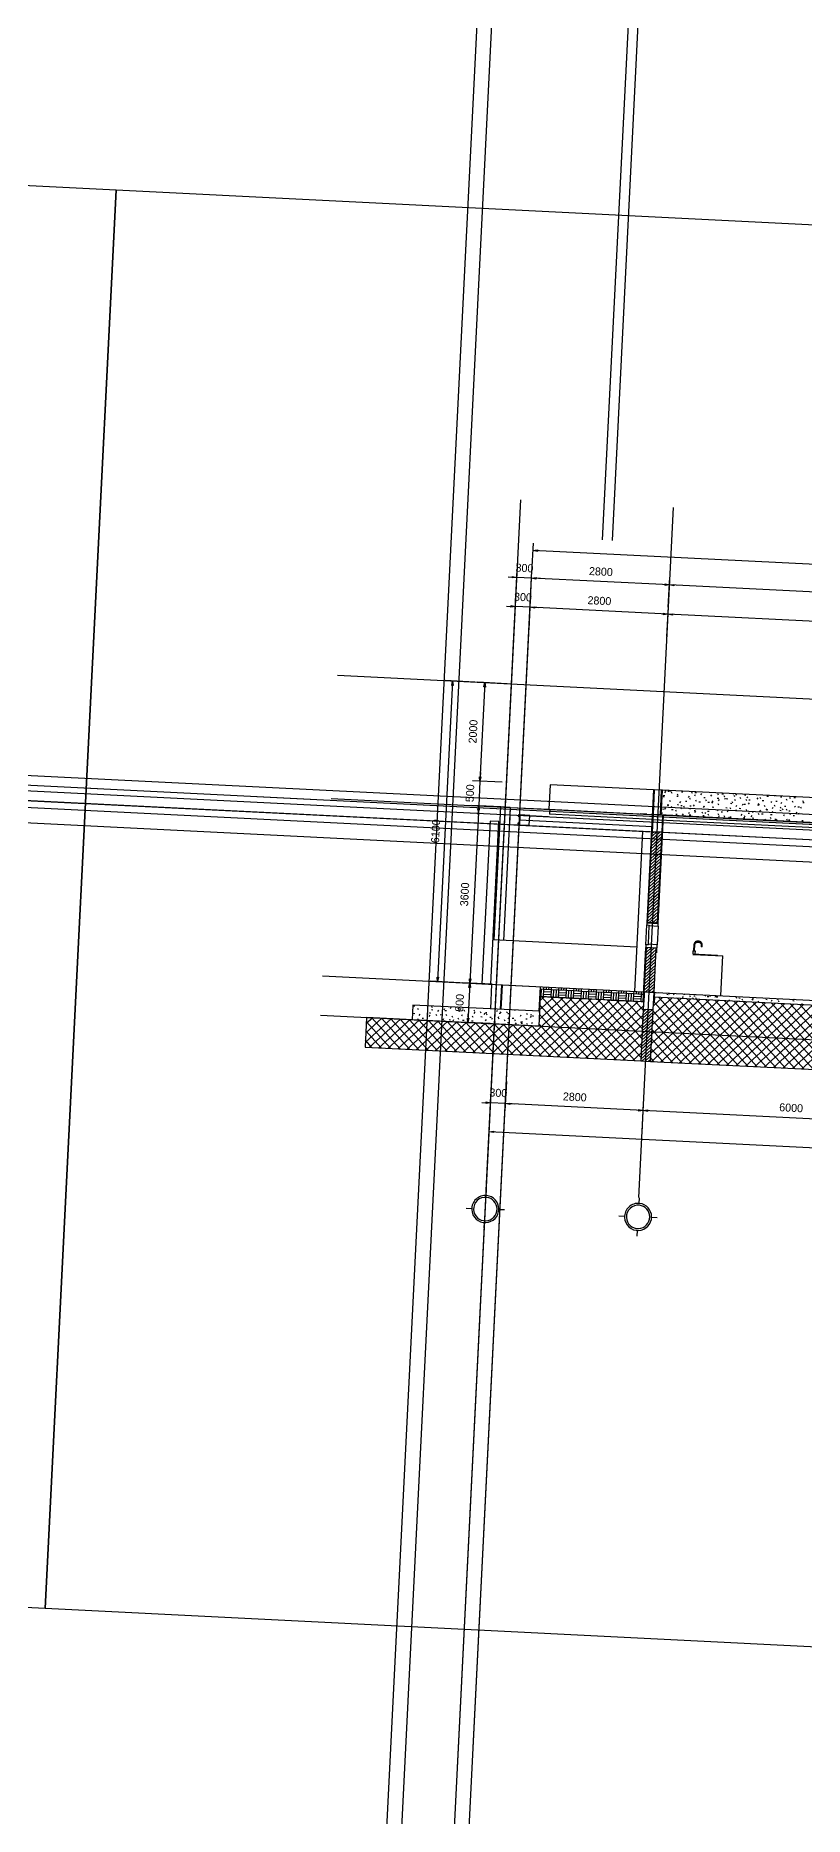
# Model space of a CAD drawing. Extents: x 549999 to 550212, y 1838161 to 1838467.
# Drawn here: x 550101.83 to 550117.42, y 1838259.14 to 1838295.24 of the extents above; entities that cross this region are included whole.
import ezdxf

# ---------------------------------------------------------------- set-up
doc = ezdxf.new("R2010")
doc.units = 0
for name, color, linetype in [('Level 1', 7, 'Continuous'), ('Level 11', 7, 'Continuous'), ('Level 13', 7, 'Continuous'), ('Level 14', 7, 'Continuous'), ('Level 15', 7, 'Continuous'), ('Level 18', 7, 'Continuous'), ('Level 19', 7, 'Continuous'), ('Level 20', 7, 'Continuous'), ('Level 27', 7, 'Continuous'), ('Level 28', 7, 'Continuous'), ('Level 3', 7, 'Continuous'), ('Level 35', 7, 'Continuous'), ('Level 4', 7, 'Continuous'), ('Level 6', 7, 'Continuous'), ('Level 7', 7, 'Continuous'), ('Level 8', 7, 'Continuous')]:
    doc.layers.add(name, color=color, linetype=linetype)

# ---------------------------------------------------------------- blocks, each defined once
blk = doc.blocks.new('M_SIN0')
at = {"layer": 'Level 3'}
for p, q in [((-737.2, 87.6), (-737.2, 81.3)), ((-737.2, 87.6), (-737.2, 81.3)), ((-737.2, 81.3), (-686.8, 81.3)), ((-737.1, 87.6), (-734.6, 87.6)), ((-737.1, 87.6), (-737.1, 87.6)), ((-735.6, 100), (-735.6, 87.6)), ((-734.6, 87.6), (-732.2, 87.6)), ((-733.7, 87.6), (-733.7, 100)), ((-732.2, 87.6), (-732.2, 87.6)), ((-732.1, 81.3), (-732.1, 87.6)), ((-732.1, 81.3), (-732.1, 87.6)), ((-726.1, 107.3), (-728.3, 107.3)), ((-728.3, 105.4), (-726.1, 105.4)), ((-720.7, 100), (-720.7, 96.5)), ((-718.8, 96.5), (-720.7, 96.5)), ((-718.8, 96.5), (-718.8, 100)), ((-686.8, 80), (-686.8, 81.3))]:
    blk.add_line(p, q, dxfattribs=at)
for points in [[(-728.3, 107.3), (-728.6, 107.3), (-728.9, 107.3), (-729.2, 107.3), (-729.4, 107.2), (-729.7, 107.2), (-730, 107.1), (-730.3, 107), (-730.6, 106.9), (-730.9, 106.8), (-731.1, 106.7), (-731.4, 106.6), (-731.7, 106.5), (-731.9, 106.3), (-732.2, 106.2), (-732.4, 106), (-732.6, 105.9), (-732.9, 105.7), (-733.1, 105.5), (-733.3, 105.3), (-733.5, 105.1), (-733.7, 104.9), (-733.9, 104.7), (-734.1, 104.4), (-734.3, 104.2), (-734.4, 103.9), (-734.6, 103.7), (-734.7, 103.4), (-734.9, 103.2), (-735, 102.9), (-735.1, 102.6), (-735.2, 102.4), (-735.3, 102.1), (-735.4, 101.8), (-735.4, 101.5), (-735.5, 101.2), (-735.5, 101), (-735.6, 100.7), (-735.6, 100.4), (-735.6, 100.1), (-735.6, 100)], [(-733.7, 100), (-733.7, 100.2), (-733.7, 100.4), (-733.6, 100.6), (-733.6, 100.9), (-733.6, 101.1), (-733.5, 101.3), (-733.5, 101.5), (-733.4, 101.7), (-733.3, 101.9), (-733.3, 102.1), (-733.2, 102.3), (-733.1, 102.5), (-733, 102.7), (-732.9, 102.9), (-732.7, 103.1), (-732.6, 103.2), (-732.5, 103.4), (-732.3, 103.6), (-732.2, 103.7), (-732, 103.9), (-731.9, 104), (-731.7, 104.2), (-731.6, 104.3), (-731.4, 104.4), (-731.2, 104.5), (-731, 104.7), (-730.8, 104.8), (-730.6, 104.9), (-730.4, 105), (-730.2, 105), (-730, 105.1), (-729.8, 105.2), (-729.6, 105.2), (-729.4, 105.3), (-729.2, 105.3), (-729, 105.4), (-728.8, 105.4), (-728.6, 105.4), (-728.3, 105.4), (-728.3, 105.4)], [(-718.8, 100), (-718.8, 100.3), (-718.8, 100.6), (-718.8, 100.9), (-718.9, 101.2), (-718.9, 101.5), (-719, 101.7), (-719, 102), (-719.1, 102.3), (-719.2, 102.6), (-719.3, 102.8), (-719.5, 103.1), (-719.6, 103.4), (-719.7, 103.6), (-719.9, 103.9), (-720, 104.1), (-720.2, 104.4), (-720.4, 104.6), (-720.6, 104.8), (-720.8, 105), (-721, 105.2), (-721.2, 105.4), (-721.4, 105.6), (-721.6, 105.8), (-721.9, 106), (-722.1, 106.1), (-722.4, 106.3), (-722.6, 106.4), (-722.9, 106.6), (-723.1, 106.7), (-723.4, 106.8), (-723.7, 106.9), (-724, 107), (-724.2, 107.1), (-724.5, 107.1), (-724.8, 107.2), (-725.1, 107.2), (-725.4, 107.3), (-725.7, 107.3), (-726, 107.3), (-726.1, 107.3)], [(-726.1, 105.4), (-725.8, 105.4), (-725.6, 105.4), (-725.4, 105.4), (-725.2, 105.3), (-725, 105.3), (-724.8, 105.2), (-724.6, 105.2), (-724.4, 105.1), (-724.2, 105.1), (-724, 105), (-723.8, 104.9), (-723.6, 104.8), (-723.4, 104.7), (-723.2, 104.6), (-723, 104.5), (-722.8, 104.3), (-722.7, 104.2), (-722.5, 104.1), (-722.3, 103.9), (-722.2, 103.8), (-722, 103.6), (-721.9, 103.4), (-721.8, 103.3), (-721.6, 103.1), (-721.5, 102.9), (-721.4, 102.7), (-721.3, 102.5), (-721.2, 102.4), (-721.1, 102.2), (-721, 102), (-721, 101.8), (-720.9, 101.6), (-720.8, 101.3), (-720.8, 101.1), (-720.7, 100.9), (-720.7, 100.7), (-720.7, 100.5), (-720.7, 100.3), (-720.7, 100.1), (-720.7, 100)]]:
    blk.add_lwpolyline(points, dxfattribs=at)
blk = doc.blocks.new('FURN34')
at = {"layer": 'Level 1'}
for p in [(-737.2, 80), (-675.9, 0)]:
    blk.add_line(p, (-675.9, 80), dxfattribs=at)
blk = doc.blocks.new('FLOO20')
at = {"layer": 'Level 15'}
for p, q in [((-1081.5, 345), (-1101.5, 345)), ((-1101.5, 345), (-1101.5, 325)), ((-1101.5, 325), (-1081.5, 325)), ((-1081.5, 325), (-1081.5, 345)), ((1048.5, 345), (1028.5, 345)), ((1028.5, 345), (1028.5, 325)), ((1028.5, 325), (1048.5, 325)), ((1048.5, 325), (1048.5, 345))]:
    blk.add_line(p, q, dxfattribs=at)
at = {"layer": 'Level 8'}
for p, q in [((-1081.5, 345), (-1101.5, 345)), ((-1101.5, 345), (-1101.5, 325)), ((-1101.5, 325), (-1081.5, 325)), ((-1081.5, 325), (-1081.5, 345)), ((-1081.5, 345), (-1043, 345)), ((1048.5, 345), (1028.5, 345)), ((1028.5, 345), (1028.5, 325)), ((1028.5, 325), (1048.5, 325)), ((1048.5, 325), (1048.5, 345))]:
    blk.add_line(p, q, dxfattribs=at)
blk = doc.blocks.new('FLOO22')
at = {"layer": 'Level 15'}
for p, q in [((-1101.5, 345), (-1104.5, 345)), ((-1104.5, 345), (-1104.5, 342)), ((-1104.5, 342), (-1101.5, 342)), ((-1101.5, 328), (-1104.5, 328)), ((-1104.5, 328), (-1104.5, 325)), ((-1104.5, 325), (-1101.5, 325)), ((-1101.5, 342), (-1101.5, 345)), ((-1101.5, 325), (-1101.5, 328)), ((1051.5, 345), (1048.5, 345)), ((1048.5, 345), (1048.5, 342)), ((1048.5, 342), (1051.5, 342)), ((1051.5, 328), (1048.5, 328)), ((1048.5, 328), (1048.5, 325)), ((1048.5, 325), (1051.5, 325)), ((1051.5, 342), (1051.5, 345)), ((1051.5, 325), (1051.5, 328))]:
    blk.add_line(p, q, dxfattribs=at)
at = {"layer": 'Level 8'}
for p, q in [((-1101.5, 345), (-1104.5, 345)), ((-1104.5, 345), (-1104.5, 342)), ((-1104.5, 342), (-1101.5, 342)), ((-1101.5, 328), (-1104.5, 328)), ((-1104.5, 328), (-1104.5, 325)), ((-1104.5, 325), (-1101.5, 325)), ((-1101.5, 342), (-1101.5, 345)), ((-1101.5, 325), (-1101.5, 328)), ((1051.5, 345), (1048.5, 345)), ((1048.5, 345), (1048.5, 342)), ((1048.5, 342), (1051.5, 342)), ((1051.5, 328), (1048.5, 328)), ((1048.5, 328), (1048.5, 325)), ((1048.5, 325), (1051.5, 325)), ((1051.5, 342), (1051.5, 345)), ((1051.5, 325), (1051.5, 328))]:
    blk.add_line(p, q, dxfattribs=at)
blk = doc.blocks.new('CUA_L0')
at = {"layer": 'Level 7'}
for p, q in [((-833, 140), (-833, 135)), ((-810, 140), (-833, 140)), ((-833, 135), (-828, 135)), ((-833, 95), (-833, 135)), ((-828, 135), (-828, 134)), ((-828, 134), (-810, 134)), ((-828, 96), (-828, 134)), ((-810, 134), (-810, 140)), ((-810, 134), (-810, 96)), ((-833, 95), (-833, 97.3)), ((-828, 95), (-833, 95)), ((-833, 95), (-833, 90)), ((-833, 90), (-810, 90)), ((-810, 96), (-828, 96)), ((-828, 96), (-828, 95)), ((-810, 90), (-810, 96))]:
    blk.add_line(p, q, dxfattribs=at)
blk = doc.blocks.new('GRID_5')
at = {"layer": 'Level 19'}
for p, q in [((-969.7, -293.5), (-969.7, -304.7)), ((-1008.5, -332.2), (-997.2, -332.2)), ((-969.7, -371), (-969.7, -359.8)), ((-930.9, -332.2), (-942.2, -332.2))]:
    blk.add_line(p, q, dxfattribs=at)
for radius, start, end in [(27.5, 86.5906, 185.4173), (23.8, 86.5906, 185.4173), (23.8, 3.4094, 86.5906), (27.5, 3.4094, 86.5906), (27.5, 185.4173, 275.4173), (23.8, 185.4173, 275.4173), (23.8, 275.4173, 3.4094), (27.5, 275.4173, 3.4094)]:
    blk.add_arc((-969.7, -332.2), radius, start, end, dxfattribs=at)

msp = doc.modelspace()

# ---------------------------------------------------------------- linework, layer by layer
at = {"layer": 'Level 11'}
for p, q in [((550111.461, 1838274.592), (550112.719, 1838275.731)), ((550111.652, 1838274.583), (550112.91, 1838275.721)), ((550111.842, 1838274.573), (550113.101, 1838275.712)), ((550112.033, 1838274.564), (550113.291, 1838275.702)), ((550112.043, 1838275.301), (550112.529, 1838275.74)), ((550112.052, 1838275.491), (550112.338, 1838275.75)), ((550112.062, 1838275.682), (550112.147, 1838275.759)), ((550113.224, 1838274.504), (550112.086, 1838275.763)), ((550112.224, 1838274.554), (550113.482, 1838275.693)), ((550113.415, 1838274.495), (550112.276, 1838275.753)), ((550112.414, 1838274.545), (550113.673, 1838275.683)), ((550113.606, 1838274.485), (550112.467, 1838275.743)), ((550112.605, 1838274.535), (550113.864, 1838275.674)), ((550113.796, 1838274.475), (550112.658, 1838275.734)), ((550112.796, 1838274.526), (550114.054, 1838275.664)), ((550113.987, 1838274.466), (550112.848, 1838275.724)), ((550114.107, 1838274.534), (550113.039, 1838275.715)), ((550114.117, 1838274.725), (550113.23, 1838275.705)), ((550114.126, 1838274.916), (550113.42, 1838275.696)), ((550114.136, 1838275.106), (550113.611, 1838275.686)), ((550114.145, 1838275.297), (550113.802, 1838275.677)), ((550114.155, 1838275.488), (550113.993, 1838275.667)), ((550114.17, 1838275.78), (550114.156, 1838275.509)), ((550114.173, 1838275.858), (550114.17, 1838275.78)), ((550114.373, 1838275.848), (550114.173, 1838275.858)), ((550114.312, 1838274.623), (550115.494, 1838275.692)), ((550114.321, 1838274.814), (550115.303, 1838275.702)), ((550114.321, 1838274.449), (550115.684, 1838275.683)), ((550114.331, 1838275.004), (550115.112, 1838275.711)), ((550114.341, 1838275.195), (550114.922, 1838275.721)), ((550114.35, 1838275.386), (550114.731, 1838275.73)), ((550114.356, 1838275.499), (550114.373, 1838275.848)), ((550114.36, 1838275.576), (550114.54, 1838275.74)), ((550115.703, 1838274.38), (550114.47, 1838275.743)), ((550114.512, 1838274.44), (550115.875, 1838275.673)), ((550115.894, 1838274.371), (550114.66, 1838275.734)), ((550114.703, 1838274.43), (550116.066, 1838275.664)), ((550116.085, 1838274.361), (550114.851, 1838275.724)), ((550114.893, 1838274.421), (550116.257, 1838275.654)), ((550116.275, 1838274.352), (550115.042, 1838275.715)), ((550116.466, 1838274.342), (550115.232, 1838275.705)), ((550116.657, 1838274.332), (550115.423, 1838275.696)), ((550116.847, 1838274.323), (550115.614, 1838275.686)), ((550117.038, 1838274.313), (550115.804, 1838275.677)), ((550117.229, 1838274.304), (550115.995, 1838275.667)), ((550117.419, 1838274.294), (550116.186, 1838275.658)), ((550108.516, 1838274.84), (550109.039, 1838275.314)), ((550108.525, 1838275.031), (550108.849, 1838275.324)), ((550108.535, 1838275.222), (550108.658, 1838275.333)), ((550108.601, 1838274.735), (550109.23, 1838275.305)), ((550109.22, 1838274.704), (550108.651, 1838275.333)), ((550108.791, 1838274.726), (550109.421, 1838275.295)), ((550109.411, 1838274.695), (550108.841, 1838275.324)), ((550109.601, 1838274.685), (550109.032, 1838275.314)), ((550109.792, 1838274.676), (550109.223, 1838275.305)), ((550109.983, 1838274.666), (550109.413, 1838275.295)), ((550112.843, 1838274.523), (550112.048, 1838275.402)), ((550113.034, 1838274.514), (550112.058, 1838275.592)), ((550112.986, 1838274.516), (550114.159, 1838275.577)), ((550113.177, 1838274.506), (550114.15, 1838275.387)), ((550114.137, 1838275.132), (550114.347, 1838275.322)), ((550114.14, 1838275.196), (550114.35, 1838275.386)), ((550114.143, 1838275.259), (550114.353, 1838275.449)), ((550114.147, 1838275.323), (550114.342, 1838275.5)), ((550114.15, 1838275.387), (550114.278, 1838275.503)), ((550114.153, 1838275.45), (550114.215, 1838275.506)), ((550114.156, 1838275.509), (550114.356, 1838275.499)), ((550115.322, 1838274.399), (550114.354, 1838275.469)), ((550115.512, 1838274.39), (550114.374, 1838275.648)), ((550115.084, 1838274.411), (550116.447, 1838275.645)), ((550115.275, 1838274.402), (550116.638, 1838275.635)), ((550115.465, 1838274.392), (550116.829, 1838275.626)), ((550115.656, 1838274.383), (550117.019, 1838275.616)), ((550115.847, 1838274.373), (550117.21, 1838275.606)), ((550116.037, 1838274.363), (550117.401, 1838275.597)), ((550116.228, 1838274.354), (550117.591, 1838275.587)), ((550117.61, 1838274.285), (550116.376, 1838275.648)), ((550116.419, 1838274.344), (550117.782, 1838275.578)), ((550117.801, 1838274.275), (550116.567, 1838275.639)), ((550116.609, 1838274.335), (550117.973, 1838275.568)), ((550117.991, 1838274.266), (550116.758, 1838275.629)), ((550116.8, 1838274.325), (550118.163, 1838275.559)), ((550118.182, 1838274.256), (550116.949, 1838275.62)), ((550116.991, 1838274.316), (550118.354, 1838275.549)), ((550118.373, 1838274.247), (550117.139, 1838275.61)), ((550117.181, 1838274.306), (550118.545, 1838275.54)), ((550118.563, 1838274.237), (550117.33, 1838275.6)), ((550117.372, 1838274.297), (550118.735, 1838275.53)), ((550108.839, 1838274.723), (550108.527, 1838275.068)), ((550109.029, 1838274.714), (550108.536, 1838275.259)), ((550108.982, 1838274.716), (550109.611, 1838275.285)), ((550109.173, 1838274.707), (550109.802, 1838275.276)), ((550109.364, 1838274.697), (550109.993, 1838275.266)), ((550109.554, 1838274.688), (550110.183, 1838275.257)), ((550110.173, 1838274.657), (550109.604, 1838275.286)), ((550109.745, 1838274.678), (550110.374, 1838275.247)), ((550110.364, 1838274.647), (550109.795, 1838275.276)), ((550109.936, 1838274.668), (550110.565, 1838275.238)), ((550110.555, 1838274.638), (550109.985, 1838275.267)), ((550110.126, 1838274.659), (550110.755, 1838275.228)), ((550110.745, 1838274.628), (550110.176, 1838275.257)), ((550110.317, 1838274.649), (550110.946, 1838275.219)), ((550110.936, 1838274.618), (550110.367, 1838275.248)), ((550110.508, 1838274.64), (550111.137, 1838275.209)), ((550111.127, 1838274.609), (550110.558, 1838275.238)), ((550110.698, 1838274.63), (550111.327, 1838275.2)), ((550111.318, 1838274.599), (550110.748, 1838275.229)), ((550110.889, 1838274.621), (550111.518, 1838275.19)), ((550111.508, 1838274.59), (550110.939, 1838275.219)), ((550111.08, 1838274.611), (550111.709, 1838275.181)), ((550111.699, 1838274.58), (550111.13, 1838275.21)), ((550111.27, 1838274.602), (550111.9, 1838275.171)), ((550111.89, 1838274.571), (550111.32, 1838275.2)), ((550112.08, 1838274.561), (550111.511, 1838275.19)), ((550112.271, 1838274.552), (550111.702, 1838275.181)), ((550112.462, 1838274.542), (550111.892, 1838275.171)), ((550112.652, 1838274.533), (550112.038, 1838275.211)), ((550113.368, 1838274.497), (550114.14, 1838275.196)), ((550113.558, 1838274.487), (550114.131, 1838275.005)), ((550114.118, 1838274.751), (550114.328, 1838274.941)), ((550114.121, 1838274.814), (550114.331, 1838275.004)), ((550114.124, 1838274.878), (550114.334, 1838275.068)), ((550114.128, 1838274.942), (550114.337, 1838275.131)), ((550114.131, 1838275.005), (550114.341, 1838275.195)), ((550114.134, 1838275.069), (550114.344, 1838275.258)), ((550114.94, 1838274.418), (550114.335, 1838275.087)), ((550115.131, 1838274.409), (550114.345, 1838275.278)), ((550108.648, 1838274.733), (550108.517, 1838274.877)), ((550113.749, 1838274.478), (550114.121, 1838274.814)), ((550113.94, 1838274.468), (550114.112, 1838274.624)), ((550114.105, 1838274.497), (550114.315, 1838274.686)), ((550114.109, 1838274.56), (550114.318, 1838274.75)), ((550114.112, 1838274.624), (550114.321, 1838274.814)), ((550114.115, 1838274.687), (550114.325, 1838274.877)), ((550114.131, 1838274.459), (550114.312, 1838274.623)), ((550114.559, 1838274.437), (550114.316, 1838274.706)), ((550114.75, 1838274.428), (550114.326, 1838274.897)), ((550114.194, 1838274.456), (550114.309, 1838274.559)), ((550114.258, 1838274.452), (550114.306, 1838274.496)), ((550114.368, 1838274.447), (550114.307, 1838274.515))]:
    msp.add_line(p, q, dxfattribs=at)
at = {"layer": 'Level 13'}
for p, q in [((550114.23, 1838279.46), (550114.095, 1838279.467)), ((550114.095, 1838279.467), (550114.131, 1838279.465))]:
    msp.add_line(p, q, dxfattribs=at)
at = {"layer": 'Level 14'}
for p, q in [((550114.378, 1838279.953), (550114.353, 1838279.454)), ((550114.528, 1838279.946), (550114.378, 1838279.953)), ((550114.503, 1838279.446), (550114.528, 1838279.946)), ((550114.353, 1838279.454), (550114.503, 1838279.446)), ((550114.318, 1838278.755), (550114.528, 1838278.945)), ((550114.321, 1838278.819), (550114.531, 1838279.009)), ((550114.325, 1838278.882), (550114.534, 1838279.072)), ((550114.328, 1838278.946), (550114.494, 1838279.096)), ((550114.331, 1838279.009), (550114.431, 1838279.1)), ((550114.334, 1838279.073), (550114.367, 1838279.103)), ((550114.299, 1838278.374), (550114.509, 1838278.564)), ((550114.302, 1838278.437), (550114.512, 1838278.627)), ((550114.306, 1838278.501), (550114.515, 1838278.691)), ((550114.309, 1838278.565), (550114.518, 1838278.754)), ((550114.312, 1838278.628), (550114.522, 1838278.818)), ((550114.315, 1838278.692), (550114.525, 1838278.881)), ((550114.28, 1838277.993), (550114.49, 1838278.182)), ((550114.283, 1838278.056), (550114.493, 1838278.246)), ((550114.286, 1838278.12), (550114.496, 1838278.309)), ((550114.29, 1838278.183), (550114.499, 1838278.373)), ((550114.293, 1838278.247), (550114.503, 1838278.437)), ((550114.296, 1838278.31), (550114.506, 1838278.5)), ((550114.264, 1838277.675), (550114.474, 1838277.864)), ((550114.267, 1838277.738), (550114.477, 1838277.928)), ((550114.271, 1838277.802), (550114.48, 1838277.992)), ((550114.274, 1838277.865), (550114.484, 1838278.055)), ((550114.277, 1838277.929), (550114.487, 1838278.119)), ((550114.245, 1838277.293), (550114.455, 1838277.483)), ((550114.248, 1838277.357), (550114.458, 1838277.547)), ((550114.252, 1838277.42), (550114.461, 1838277.61)), ((550114.255, 1838277.484), (550114.464, 1838277.674)), ((550114.258, 1838277.548), (550114.468, 1838277.737)), ((550114.261, 1838277.611), (550114.471, 1838277.801)), ((550114.27, 1838277.255), (550114.452, 1838277.42)), ((550114.334, 1838277.252), (550114.449, 1838277.356)), ((550114.397, 1838277.249), (550114.445, 1838277.292)), ((550114.21, 1838276.594), (550114.381, 1838276.749)), ((550114.213, 1838276.658), (550114.318, 1838276.752)), ((550114.217, 1838276.721), (550114.254, 1838276.755)), ((550114.191, 1838276.213), (550114.401, 1838276.403)), ((550114.194, 1838276.276), (550114.404, 1838276.466)), ((550114.198, 1838276.34), (550114.407, 1838276.53)), ((550114.201, 1838276.403), (550114.41, 1838276.593)), ((550114.204, 1838276.467), (550114.414, 1838276.657)), ((550114.207, 1838276.531), (550114.417, 1838276.72)), ((550114.175, 1838275.895), (550114.385, 1838276.085)), ((550114.178, 1838275.959), (550114.388, 1838276.148)), ((550114.182, 1838276.022), (550114.391, 1838276.212)), ((550114.185, 1838276.086), (550114.395, 1838276.275)), ((550114.188, 1838276.149), (550114.398, 1838276.339)), ((550114.2, 1838275.857), (550114.382, 1838276.021)), ((550112.046, 1838275.664), (550112.061, 1838275.664)), ((550112.049, 1838275.715), (550112.064, 1838275.714)), ((550112.051, 1838275.766), (550112.131, 1838275.762)), ((550112.059, 1838275.918), (550112.139, 1838275.914)), ((550112.081, 1838275.764), (550112.088, 1838275.917)), ((550112.131, 1838275.762), (550112.139, 1838275.914)), ((550112.131, 1838275.762), (550112.284, 1838275.754)), ((550112.131, 1838275.76), (550112.131, 1838275.762)), ((550112.134, 1838275.813), (550112.286, 1838275.805)), ((550112.137, 1838275.863), (550112.289, 1838275.856)), ((550112.139, 1838275.914), (550112.141, 1838275.96)), ((550112.139, 1838275.914), (550112.291, 1838275.906)), ((550112.182, 1838275.758), (550112.182, 1838275.759)), ((550112.19, 1838275.911), (550112.192, 1838275.957)), ((550112.233, 1838275.755), (550112.233, 1838275.757)), ((550112.241, 1838275.909), (550112.243, 1838275.955)), ((550112.284, 1838275.754), (550112.291, 1838275.906)), ((550112.284, 1838275.754), (550112.436, 1838275.747)), ((550112.284, 1838275.753), (550112.284, 1838275.754)), ((550112.291, 1838275.906), (550112.294, 1838275.952)), ((550112.291, 1838275.906), (550112.443, 1838275.899)), ((550112.334, 1838275.752), (550112.342, 1838275.904)), ((550112.385, 1838275.749), (550112.393, 1838275.901)), ((550112.436, 1838275.747), (550112.443, 1838275.899)), ((550112.436, 1838275.747), (550112.588, 1838275.739)), ((550112.436, 1838275.745), (550112.436, 1838275.747)), ((550112.438, 1838275.797), (550112.591, 1838275.79)), ((550112.441, 1838275.848), (550112.593, 1838275.84)), ((550112.443, 1838275.899), (550112.446, 1838275.945)), ((550112.443, 1838275.899), (550112.596, 1838275.891)), ((550112.487, 1838275.742), (550112.487, 1838275.744)), ((550112.494, 1838275.896), (550112.497, 1838275.942)), ((550112.537, 1838275.74), (550112.537, 1838275.742)), ((550112.545, 1838275.894), (550112.547, 1838275.94)), ((550112.588, 1838275.739), (550112.596, 1838275.891)), ((550112.588, 1838275.739), (550112.74, 1838275.731)), ((550112.588, 1838275.737), (550112.588, 1838275.739)), ((550112.596, 1838275.891), (550112.598, 1838275.937)), ((550112.596, 1838275.891), (550112.748, 1838275.884)), ((550112.639, 1838275.736), (550112.646, 1838275.889)), ((550112.69, 1838275.734), (550112.697, 1838275.886)), ((550112.74, 1838275.731), (550112.748, 1838275.884)), ((550112.74, 1838275.731), (550112.893, 1838275.724)), ((550112.74, 1838275.73), (550112.74, 1838275.731)), ((550112.743, 1838275.782), (550112.895, 1838275.775)), ((550112.745, 1838275.833), (550112.898, 1838275.825)), ((550112.748, 1838275.884), (550112.75, 1838275.93)), ((550112.748, 1838275.884), (550112.9, 1838275.876)), ((550112.791, 1838275.727), (550112.791, 1838275.729)), ((550112.799, 1838275.881), (550112.801, 1838275.927)), ((550112.842, 1838275.725), (550112.842, 1838275.726)), ((550112.849, 1838275.879), (550112.852, 1838275.924)), ((550112.892, 1838275.722), (550112.893, 1838275.724)), ((550112.893, 1838275.724), (550112.9, 1838275.876)), ((550112.893, 1838275.724), (550113.045, 1838275.716)), ((550112.9, 1838275.876), (550112.902, 1838275.922)), ((550112.9, 1838275.876), (550113.052, 1838275.868)), ((550112.943, 1838275.721), (550112.951, 1838275.873)), ((550112.994, 1838275.719), (550113.002, 1838275.871)), ((550113.045, 1838275.716), (550113.052, 1838275.868)), ((550113.045, 1838275.716), (550113.197, 1838275.709)), ((550113.045, 1838275.715), (550113.045, 1838275.716)), ((550113.047, 1838275.767), (550113.199, 1838275.759)), ((550113.05, 1838275.818), (550113.202, 1838275.81)), ((550113.052, 1838275.868), (550113.055, 1838275.914)), ((550113.052, 1838275.868), (550113.205, 1838275.861)), ((550113.095, 1838275.712), (550113.095, 1838275.714)), ((550113.103, 1838275.866), (550113.105, 1838275.912)), ((550113.146, 1838275.709), (550113.146, 1838275.711)), ((550113.154, 1838275.863), (550113.156, 1838275.909)), ((550113.197, 1838275.709), (550113.205, 1838275.861)), ((550113.197, 1838275.709), (550113.349, 1838275.701)), ((550113.197, 1838275.707), (550113.197, 1838275.709)), ((550113.205, 1838275.861), (550113.207, 1838275.907)), ((550113.205, 1838275.861), (550113.357, 1838275.853)), ((550113.248, 1838275.706), (550113.255, 1838275.858)), ((550113.298, 1838275.703), (550113.306, 1838275.856)), ((550113.349, 1838275.701), (550113.357, 1838275.853)), ((550113.349, 1838275.701), (550113.501, 1838275.693)), ((550113.349, 1838275.699), (550113.349, 1838275.701)), ((550113.352, 1838275.752), (550113.504, 1838275.744)), ((550113.354, 1838275.802), (550113.506, 1838275.795)), ((550113.357, 1838275.853), (550113.359, 1838275.899)), ((550113.357, 1838275.853), (550113.509, 1838275.846)), ((550113.4, 1838275.697), (550113.4, 1838275.698)), ((550113.407, 1838275.851), (550113.41, 1838275.897)), ((550113.451, 1838275.694), (550113.451, 1838275.696)), ((550113.458, 1838275.848), (550113.461, 1838275.894)), ((550113.501, 1838275.693), (550113.509, 1838275.846)), ((550113.501, 1838275.693), (550113.654, 1838275.686)), ((550113.501, 1838275.692), (550113.501, 1838275.693)), ((550113.509, 1838275.846), (550113.511, 1838275.891)), ((550113.509, 1838275.846), (550113.661, 1838275.838)), ((550113.552, 1838275.691), (550113.56, 1838275.843)), ((550113.603, 1838275.688), (550113.61, 1838275.84)), ((550113.653, 1838275.684), (550113.654, 1838275.686)), ((550113.654, 1838275.686), (550113.661, 1838275.838)), ((550113.654, 1838275.686), (550113.806, 1838275.678)), ((550113.656, 1838275.736), (550113.808, 1838275.729)), ((550113.659, 1838275.787), (550113.811, 1838275.78)), ((550113.661, 1838275.838), (550113.663, 1838275.884)), ((550113.661, 1838275.838), (550113.813, 1838275.83)), ((550113.704, 1838275.682), (550113.704, 1838275.683)), ((550113.712, 1838275.835), (550113.714, 1838275.881)), ((550113.755, 1838275.679), (550113.755, 1838275.681)), ((550113.763, 1838275.833), (550113.765, 1838275.879)), ((550113.806, 1838275.678), (550113.813, 1838275.83)), ((550113.806, 1838275.678), (550113.958, 1838275.671)), ((550113.806, 1838275.677), (550113.806, 1838275.678)), ((550113.813, 1838275.83), (550113.816, 1838275.876)), ((550113.813, 1838275.83), (550113.966, 1838275.823)), ((550113.857, 1838275.676), (550113.864, 1838275.828)), ((550113.907, 1838275.673), (550113.915, 1838275.825)), ((550113.958, 1838275.671), (550113.966, 1838275.823)), ((550113.958, 1838275.671), (550114.11, 1838275.663)), ((550113.958, 1838275.669), (550113.958, 1838275.671)), ((550113.961, 1838275.721), (550114.113, 1838275.714)), ((550113.963, 1838275.772), (550114.115, 1838275.764)), ((550113.966, 1838275.823), (550113.968, 1838275.869)), ((550113.966, 1838275.823), (550114.118, 1838275.815)), ((550114.009, 1838275.666), (550114.009, 1838275.668)), ((550114.016, 1838275.82), (550114.019, 1838275.866)), ((550114.059, 1838275.664), (550114.059, 1838275.665)), ((550114.067, 1838275.818), (550114.069, 1838275.864)), ((550114.11, 1838275.663), (550114.118, 1838275.815)), ((550114.11, 1838275.663), (550114.149, 1838275.661)), ((550114.11, 1838275.661), (550114.11, 1838275.663)), ((550114.118, 1838275.815), (550114.12, 1838275.861)), ((550114.118, 1838275.815), (550114.156, 1838275.813)), ((550114.153, 1838275.744), (550114.168, 1838275.758)), ((550114.264, 1838275.854), (550114.379, 1838275.958)), ((550114.327, 1838275.851), (550114.375, 1838275.894)), ((550112.044, 1838275.614), (550112.059, 1838275.613))]:
    msp.add_line(p, q, dxfattribs=at)
at = {"layer": 'Level 15'}
for p, q in [((550114.54, 1838279.673), (550114.527, 1838279.7)), ((550114.559, 1838279.841), (550114.589, 1838279.839)), ((550114.58, 1838279.796), (550114.566, 1838279.823)), ((550114.599, 1838279.917), (550114.583, 1838279.892)), ((550114.62, 1838279.919), (550114.608, 1838279.942)), ((550114.641, 1838279.653), (550114.671, 1838279.652)), ((550114.663, 1838279.633), (550114.65, 1838279.66)), ((550114.655, 1838279.927), (550114.685, 1838279.926)), ((550114.703, 1838279.741), (550114.687, 1838279.716)), ((550114.72, 1838279.936), (550114.709, 1838279.919)), ((550114.743, 1838279.879), (550114.729, 1838279.906)), ((550114.833, 1838279.827), (550114.863, 1838279.825)), ((550114.866, 1838279.84), (550114.852, 1838279.867)), ((550114.868, 1838279.635), (550114.854, 1838279.662)), ((550114.907, 1838279.719), (550114.89, 1838279.693)), ((550114.915, 1838279.64), (550114.945, 1838279.638)), ((550114.929, 1838279.914), (550114.959, 1838279.912)), ((550114.991, 1838279.596), (550114.977, 1838279.622)), ((550115.011, 1838279.726), (550115.041, 1838279.725)), ((550115.083, 1838279.823), (550115.066, 1838279.797)), ((550115.112, 1838279.76), (550115.098, 1838279.787)), ((550115.098, 1838279.631), (550115.128, 1838279.629)), ((550115.152, 1838279.883), (550115.138, 1838279.91)), ((550115.187, 1838279.647), (550115.17, 1838279.621)), ((550115.209, 1838279.85), (550115.193, 1838279.825)), ((550115.203, 1838279.9), (550115.233, 1838279.898)), ((550115.235, 1838279.721), (550115.221, 1838279.748)), ((550115.285, 1838279.713), (550115.315, 1838279.711)), ((550115.335, 1838279.877), (550115.319, 1838279.852)), ((550115.39, 1838279.624), (550115.373, 1838279.599)), ((550115.381, 1838279.799), (550115.411, 1838279.798)), ((550115.4, 1838279.6), (550115.386, 1838279.626)), ((550115.44, 1838279.723), (550115.426, 1838279.75)), ((550115.468, 1838279.704), (550115.498, 1838279.702)), ((550115.539, 1838279.855), (550115.522, 1838279.829)), ((550115.566, 1838279.728), (550115.549, 1838279.703)), ((550115.563, 1838279.683), (550115.549, 1838279.71)), ((550115.655, 1838279.786), (550115.685, 1838279.784)), ((550115.684, 1838279.848), (550115.67, 1838279.875)), ((550115.686, 1838279.643), (550115.672, 1838279.67)), ((550115.692, 1838279.755), (550115.676, 1838279.73)), ((550115.751, 1838279.873), (550115.781, 1838279.871)), ((550115.807, 1838279.808), (550115.793, 1838279.835)), ((550115.819, 1838279.783), (550115.802, 1838279.757)), ((550115.838, 1838279.777), (550115.868, 1838279.775)), ((550115.924, 1838279.681), (550115.955, 1838279.679)), ((550115.972, 1838279.687), (550115.958, 1838279.714)), ((550115.986, 1838279.873), (550115.978, 1838279.861)), ((550116.011, 1838279.81), (550115.997, 1838279.837)), ((550116.022, 1838279.76), (550116.006, 1838279.735)), ((550116.025, 1838279.859), (550116.055, 1838279.857)), ((550116.049, 1838279.634), (550116.033, 1838279.608)), ((550116.134, 1838279.771), (550116.121, 1838279.797)), ((550116.176, 1838279.661), (550116.159, 1838279.636)), ((550116.198, 1838279.667), (550116.229, 1838279.666)), ((550116.207, 1838279.85), (550116.238, 1838279.848)), ((550116.257, 1838279.731), (550116.244, 1838279.758)), ((550116.275, 1838279.815), (550116.258, 1838279.789)), ((550116.302, 1838279.688), (550116.286, 1838279.663)), ((550116.294, 1838279.754), (550116.324, 1838279.752)), ((550116.478, 1838279.792), (550116.462, 1838279.767)), ((550116.472, 1838279.653), (550116.502, 1838279.652)), ((550116.505, 1838279.666), (550116.489, 1838279.64)), ((550116.504, 1838279.652), (550116.49, 1838279.678)), ((550116.543, 1838279.775), (550116.529, 1838279.802)), ((550116.568, 1838279.74), (550116.598, 1838279.739)), ((550116.627, 1838279.612), (550116.613, 1838279.639)), ((550116.664, 1838279.827), (550116.694, 1838279.825)), ((550116.758, 1838279.72), (550116.742, 1838279.695)), ((550116.831, 1838279.614), (550116.817, 1838279.641)), ((550116.829, 1838279.818), (550116.823, 1838279.831)), ((550116.842, 1838279.726), (550116.872, 1838279.725)), ((550116.938, 1838279.813), (550116.968, 1838279.812)), ((550116.961, 1838279.698), (550116.945, 1838279.672)), ((550117.02, 1838279.626), (550117.05, 1838279.624)), ((550117.075, 1838279.739), (550117.061, 1838279.766)), ((550117.137, 1838279.802), (550117.121, 1838279.776)), ((550117.198, 1838279.699), (550117.185, 1838279.726)), ((550117.212, 1838279.799), (550117.242, 1838279.798)), ((550117.241, 1838279.626), (550117.225, 1838279.6)), ((550117.251, 1838279.81), (550117.247, 1838279.804)), ((550117.403, 1838279.701), (550117.389, 1838279.728)), ((550117.39, 1838279.699), (550117.42, 1838279.698)), ((550111.644, 1838279.339), (550111.639, 1838279.239)), ((550114.341, 1838279.204), (550111.644, 1838279.339)), ((550114.351, 1838279.404), (550114.348, 1838279.354)), ((550114.348, 1838279.354), (550120.54, 1838279.044)), ((550114.353, 1838279.454), (550114.351, 1838279.404)), ((550120.545, 1838279.144), (550114.353, 1838279.454)), ((550114.542, 1838279.468), (550114.529, 1838279.495)), ((550114.545, 1838279.567), (550114.576, 1838279.565)), ((550114.604, 1838279.588), (550114.588, 1838279.562)), ((550114.73, 1838279.615), (550114.714, 1838279.589)), ((550114.728, 1838279.557), (550114.758, 1838279.556)), ((550114.828, 1838279.512), (550114.815, 1838279.539)), ((550114.815, 1838279.462), (550114.845, 1838279.46)), ((550114.934, 1838279.592), (550114.917, 1838279.567)), ((550114.961, 1838279.466), (550114.945, 1838279.441)), ((550115.087, 1838279.493), (550115.071, 1838279.468)), ((550115.089, 1838279.448), (550115.119, 1838279.446)), ((550115.114, 1838279.556), (550115.1, 1838279.583)), ((550115.185, 1838279.535), (550115.215, 1838279.533)), ((550115.214, 1838279.52), (550115.197, 1838279.495)), ((550115.36, 1838279.477), (550115.347, 1838279.503)), ((550115.363, 1838279.434), (550115.393, 1838279.433)), ((550115.417, 1838279.498), (550115.401, 1838279.473)), ((550115.459, 1838279.521), (550115.489, 1838279.519)), ((550115.483, 1838279.437), (550115.47, 1838279.464)), ((550115.555, 1838279.608), (550115.585, 1838279.606)), ((550115.571, 1838279.399), (550115.567, 1838279.393)), ((550115.67, 1838279.552), (550115.653, 1838279.527)), ((550115.688, 1838279.439), (550115.674, 1838279.466)), ((550115.697, 1838279.426), (550115.681, 1838279.4)), ((550115.733, 1838279.507), (550115.763, 1838279.506)), ((550115.811, 1838279.399), (550115.797, 1838279.426)), ((550115.828, 1838279.594), (550115.859, 1838279.592)), ((550115.873, 1838279.53), (550115.857, 1838279.504)), ((550115.9, 1838279.403), (550115.884, 1838279.378)), ((550115.911, 1838279.407), (550115.941, 1838279.405)), ((550115.932, 1838279.564), (550115.918, 1838279.591)), ((550115.926, 1838279.375), (550115.92, 1838279.386)), ((550116.055, 1838279.524), (550116.041, 1838279.551)), ((550116.102, 1838279.58), (550116.133, 1838279.579)), ((550116.153, 1838279.458), (550116.137, 1838279.432)), ((550116.185, 1838279.393), (550116.215, 1838279.392)), ((550116.22, 1838279.403), (550116.206, 1838279.43)), ((550116.259, 1838279.526), (550116.246, 1838279.553)), ((550116.281, 1838279.48), (550116.311, 1838279.478)), ((550116.356, 1838279.435), (550116.34, 1838279.41)), ((550116.367, 1838279.384), (550116.397, 1838279.382)), ((550116.383, 1838279.487), (550116.369, 1838279.514)), ((550116.506, 1838279.447), (550116.492, 1838279.474)), ((550116.532, 1838279.539), (550116.516, 1838279.514)), ((550116.555, 1838279.466), (550116.585, 1838279.465)), ((550116.636, 1838279.363), (550116.622, 1838279.34)), ((550116.659, 1838279.567), (550116.642, 1838279.541)), ((550116.65, 1838279.553), (550116.681, 1838279.551)), ((550116.737, 1838279.457), (550116.767, 1838279.456)), ((550116.752, 1838279.368), (550116.738, 1838279.395)), ((550116.785, 1838279.594), (550116.769, 1838279.568)), ((550116.791, 1838279.491), (550116.778, 1838279.518)), ((550116.824, 1838279.361), (550116.854, 1838279.36)), ((550116.84, 1838279.341), (550116.833, 1838279.33)), ((550116.875, 1838279.328), (550116.861, 1838279.355)), ((550116.924, 1838279.539), (550116.955, 1838279.538)), ((550116.954, 1838279.574), (550116.94, 1838279.601)), ((550116.988, 1838279.571), (550116.972, 1838279.546)), ((550117.016, 1838279.445), (550116.999, 1838279.42)), ((550117.077, 1838279.535), (550117.064, 1838279.561)), ((550117.079, 1838279.33), (550117.066, 1838279.357)), ((550117.098, 1838279.347), (550117.128, 1838279.346)), ((550117.107, 1838279.53), (550117.137, 1838279.529)), ((550117.142, 1838279.472), (550117.126, 1838279.447)), ((550117.191, 1838279.312), (550117.189, 1838279.317)), ((550117.194, 1838279.434), (550117.224, 1838279.433)), ((550117.268, 1838279.499), (550117.252, 1838279.474)), ((550117.294, 1838279.612), (550117.324, 1838279.611)), ((550117.323, 1838279.455), (550117.31, 1838279.482)), ((550117.363, 1838279.578), (550117.349, 1838279.605)), ((550117.372, 1838279.334), (550117.402, 1838279.332)), ((550111.639, 1838279.239), (550112.862, 1838279.178)), ((550112.862, 1838279.178), (550114.336, 1838279.104)), ((550114.336, 1838279.104), (550114.341, 1838279.204)), ((550114.372, 1838275.822), (550114.388, 1838275.821)), ((550114.471, 1838275.843), (550114.464, 1838275.832)), ((550114.632, 1838275.809), (550114.662, 1838275.807)), ((550114.661, 1838275.83), (550114.658, 1838275.834)), ((550114.682, 1838275.833), (550114.667, 1838275.81)), ((550114.784, 1838275.79), (550114.77, 1838275.817)), ((550114.837, 1838275.736), (550114.831, 1838275.725)), ((550114.964, 1838275.763), (550114.947, 1838275.738)), ((550114.988, 1838275.792), (550114.975, 1838275.818)), ((550115.111, 1838275.753), (550115.097, 1838275.779)), ((550115.167, 1838275.74), (550115.151, 1838275.715)), ((550115.18, 1838275.781), (550115.21, 1838275.78)), ((550115.234, 1838275.713), (550115.221, 1838275.74)), ((550115.42, 1838275.795), (550115.403, 1838275.769)), ((550115.454, 1838275.767), (550115.484, 1838275.766)), ((550115.52, 1838275.757), (550115.506, 1838275.784)), ((550115.623, 1838275.772), (550115.607, 1838275.747)), ((550115.637, 1838275.758), (550115.667, 1838275.757)), ((550115.903, 1838275.7), (550115.887, 1838275.675)), ((550116.052, 1838275.721), (550116.038, 1838275.748)), ((550116.093, 1838275.735), (550116.124, 1838275.734)), ((550116.106, 1838275.678), (550116.096, 1838275.662)), ((550116.175, 1838275.681), (550116.161, 1838275.708)), ((550116.38, 1838275.683), (550116.366, 1838275.71)), ((550116.367, 1838275.722), (550116.397, 1838275.72)), ((550116.503, 1838275.644), (550116.489, 1838275.671)), ((550116.641, 1838275.708), (550116.671, 1838275.707)), ((550116.766, 1838275.687), (550116.749, 1838275.662)), ((550116.892, 1838275.715), (550116.876, 1838275.689)), ((550116.912, 1838275.648), (550116.898, 1838275.675)), ((550117.002, 1838275.717), (550117.002, 1838275.716)), ((550117.198, 1838275.692), (550117.189, 1838275.708)), ((550117.189, 1838275.681), (550117.219, 1838275.679)), ((550117.213, 1838275.706), (550117.205, 1838275.694)), ((550109.488, 1838275.425), (550109.518, 1838275.423)), ((550109.515, 1838275.583), (550109.499, 1838275.557)), ((550109.595, 1838275.493), (550109.581, 1838275.52)), ((550109.597, 1838275.288), (550109.583, 1838275.315)), ((550109.619, 1838275.406), (550109.603, 1838275.381)), ((550109.626, 1838275.585), (550109.625, 1838275.584)), ((550109.666, 1838275.324), (550109.696, 1838275.323)), ((550109.762, 1838275.411), (550109.792, 1838275.41)), ((550109.822, 1838275.384), (550109.806, 1838275.359)), ((550109.841, 1838275.414), (550109.827, 1838275.44)), ((550109.858, 1838275.498), (550109.888, 1838275.496)), ((550109.881, 1838275.537), (550109.867, 1838275.563)), ((550109.964, 1838275.374), (550109.95, 1838275.401)), ((550109.998, 1838275.488), (550109.982, 1838275.463)), ((550110.036, 1838275.397), (550110.066, 1838275.396)), ((550110.102, 1838275.312), (550110.086, 1838275.287)), ((550110.125, 1838275.515), (550110.108, 1838275.49)), ((550110.132, 1838275.484), (550110.162, 1838275.483)), ((550110.169, 1838275.376), (550110.155, 1838275.403)), ((550110.214, 1838275.297), (550110.244, 1838275.295)), ((550110.251, 1838275.542), (550110.235, 1838275.517)), ((550110.292, 1838275.336), (550110.278, 1838275.363)), ((550110.306, 1838275.29), (550110.289, 1838275.264)), ((550110.413, 1838275.501), (550110.399, 1838275.528)), ((550110.415, 1838275.297), (550110.401, 1838275.323)), ((550110.406, 1838275.471), (550110.436, 1838275.469)), ((550110.454, 1838275.52), (550110.438, 1838275.495)), ((550110.482, 1838275.394), (550110.465, 1838275.368)), ((550110.536, 1838275.461), (550110.522, 1838275.488)), ((550110.584, 1838275.37), (550110.614, 1838275.369)), ((550110.608, 1838275.421), (550110.592, 1838275.395)), ((550110.701, 1838275.34), (550110.687, 1838275.367)), ((550110.735, 1838275.448), (550110.718, 1838275.423)), ((550110.74, 1838275.463), (550110.727, 1838275.49)), ((550110.863, 1838275.424), (550110.85, 1838275.451)), ((550110.858, 1838275.356), (550110.888, 1838275.355)), ((550110.938, 1838275.426), (550110.921, 1838275.4)), ((550110.965, 1838275.299), (550110.949, 1838275.274)), ((550110.954, 1838275.443), (550110.984, 1838275.442)), ((550110.987, 1838275.384), (550110.973, 1838275.411)), ((550111.04, 1838275.347), (550111.071, 1838275.346)), ((550111.091, 1838275.326), (550111.075, 1838275.301)), ((550111.191, 1838275.48), (550111.174, 1838275.455)), ((550111.218, 1838275.353), (550111.201, 1838275.328)), ((550111.233, 1838275.305), (550111.219, 1838275.332)), ((550111.228, 1838275.429), (550111.258, 1838275.428)), ((550111.272, 1838275.428), (550111.259, 1838275.455)), ((550111.356, 1838275.265), (550111.342, 1838275.292)), ((550111.394, 1838275.457), (550111.377, 1838275.432)), ((550111.421, 1838275.331), (550111.405, 1838275.306)), ((550111.41, 1838275.42), (550111.44, 1838275.419)), ((550111.497, 1838275.324), (550111.527, 1838275.323)), ((550111.56, 1838275.267), (550111.546, 1838275.294)), ((550111.558, 1838275.472), (550111.549, 1838275.489)), ((550111.674, 1838275.385), (550111.658, 1838275.36)), ((550111.771, 1838275.311), (550111.801, 1838275.309)), ((550111.804, 1838275.392), (550111.791, 1838275.419)), ((550111.877, 1838275.363), (550111.861, 1838275.338)), ((550111.867, 1838275.397), (550111.897, 1838275.396)), ((550111.927, 1838275.353), (550111.914, 1838275.379)), ((550112.051, 1838275.464), (550112.037, 1838275.442)), ((550117.375, 1838275.62), (550117.362, 1838275.599)), ((550110.125, 1838275.26), (550110.115, 1838275.28)), ((550110.488, 1838275.283), (550110.518, 1838275.282)), ((550110.653, 1838275.233), (550110.647, 1838275.244)), ((550110.671, 1838275.274), (550110.701, 1838275.273)), ((550111.127, 1838275.251), (550111.157, 1838275.25)), ((550111.401, 1838275.238), (550111.431, 1838275.236)), ((550111.448, 1838275.205), (550111.441, 1838275.194)), ((550111.575, 1838275.232), (550111.558, 1838275.206)), ((550111.683, 1838275.227), (550111.67, 1838275.254)), ((550111.675, 1838275.224), (550111.705, 1838275.222)), ((550111.701, 1838275.259), (550111.685, 1838275.234)), ((550111.806, 1838275.188), (550111.793, 1838275.215)), ((550111.904, 1838275.237), (550111.888, 1838275.211))]:
    msp.add_line(p, q, dxfattribs=at)
at = {"layer": 'Level 18'}
for p, q in [((550110.969, 1838271.841), (550111.668, 1838285.834)), ((550114.065, 1838271.687), (550114.765, 1838285.68)), ((550107.95, 1838282.277), (550140.418, 1838280.654)), ((550107.825, 1838279.78), (550140.293, 1838278.157)), ((550107.646, 1838276.185), (550140.113, 1838274.562)), ((550107.606, 1838275.386), (550140.073, 1838273.763))]:
    msp.add_line(p, q, dxfattribs=at)
at = {"layer": 'Level 20'}
for p, q in [((550113.331, 1838285.021), (550116.384, 1838346.085)), ((550113.531, 1838285.011), (550116.584, 1838346.075)), ((550107.55, 1838230.807), (550112.123, 1838322.282)), ((550107.85, 1838230.792), (550112.423, 1838322.267)), ((549998.777, 1838284.881), (550135.916, 1838278.025)), ((550111.895, 1838284.357), (550111.925, 1838284.956)), ((550133.391, 1838283.733), (550111.917, 1838284.806)), ((549998.754, 1838284.432), (550135.893, 1838277.576)), ((550107.024, 1838192.936), (550111.597, 1838284.412)), ((550107.324, 1838192.921), (550111.897, 1838284.397)), ((550111.867, 1838283.798), (550111.897, 1838284.397)), ((550111.411, 1838284.271), (550111.59, 1838284.262)), ((550111.889, 1838284.247), (550111.59, 1838284.262)), ((550114.686, 1838284.108), (550111.889, 1838284.247)), ((550112.068, 1838284.238), (550111.889, 1838284.247)), ((550114.663, 1838283.658), (550114.693, 1838284.257)), ((550114.663, 1838283.658), (550114.693, 1838284.257)), ((550120.678, 1838283.808), (550114.686, 1838284.108)), ((550106.995, 1838192.343), (550111.568, 1838283.819)), ((550107.294, 1838192.328), (550111.867, 1838283.804)), ((550111.382, 1838283.678), (550111.56, 1838283.669)), ((550111.86, 1838283.654), (550111.56, 1838283.669)), ((550111.837, 1838283.205), (550111.867, 1838283.804)), ((550114.656, 1838283.514), (550111.86, 1838283.654)), ((550112.038, 1838283.645), (550111.86, 1838283.654)), ((550114.634, 1838283.065), (550114.664, 1838283.664)), ((550114.634, 1838283.065), (550114.664, 1838283.664)), ((550120.649, 1838283.215), (550114.656, 1838283.514)), ((550110.287, 1838282.16), (550109.982, 1838276.068)), ((550110.736, 1838282.138), (550110.137, 1838282.168)), ((550111.391, 1838282.105), (550110.792, 1838282.135)), ((550110.942, 1838282.128), (550110.842, 1838280.13)), ((550207.985, 1838274.729), (550070.846, 1838281.585)), ((550134.066, 1838278.424), (550073.032, 1838281.476)), ((550134.076, 1838278.624), (550073.042, 1838281.675)), ((550207.962, 1838274.28), (550070.823, 1838281.136)), ((550073.1, 1838281.166), (550134.134, 1838278.115)), ((550073.11, 1838281.366), (550134.144, 1838278.314)), ((550111.291, 1838280.108), (550110.692, 1838280.138)), ((550111.291, 1838280.108), (550110.692, 1838280.138)), ((550110.842, 1838280.13), (550110.817, 1838279.631)), ((550110.851, 1838280.308), (550110.842, 1838280.13)), ((550110.817, 1838279.631), (550110.637, 1838276.035)), ((550111.266, 1838279.608), (550110.667, 1838279.638)), ((550111.266, 1838279.608), (550110.667, 1838279.638)), ((550110.808, 1838279.452), (550110.817, 1838279.631)), ((550110.432, 1838276.045), (550109.832, 1838276.075)), ((550111.086, 1838276.013), (550110.487, 1838276.043)), ((550111.086, 1838276.013), (550110.487, 1838276.043)), ((550110.637, 1838276.035), (550110.597, 1838275.236)), ((550111.047, 1838275.214), (550110.447, 1838275.244)), ((550111.379, 1838274.043), (550111.349, 1838273.444)), ((550111.379, 1838274.043), (550111.349, 1838273.444)), ((550110.879, 1838273.617), (550111.057, 1838273.608)), ((550111.035, 1838273.159), (550111.065, 1838273.758)), ((550111.357, 1838273.594), (550111.057, 1838273.608)), ((550114.153, 1838273.454), (550111.357, 1838273.594)), ((550111.535, 1838273.585), (550111.357, 1838273.594)), ((550114.131, 1838273.004), (550114.161, 1838273.604)), ((550114.131, 1838273.004), (550114.161, 1838273.604)), ((550111.006, 1838272.575), (550111.035, 1838273.174)), ((550120.146, 1838273.154), (550114.153, 1838273.454)), ((550132.801, 1838271.936), (550111.028, 1838273.024))]:
    msp.add_line(p, q, dxfattribs=at)
for points in [[(550112.006, 1838284.787), (550111.917, 1838284.806), (550112.007, 1838284.817)], [(550111.501, 1838284.282), (550111.59, 1838284.262), (550111.5, 1838284.252)], [(550111.978, 1838284.228), (550111.889, 1838284.247), (550111.979, 1838284.258)], [(550111.978, 1838284.228), (550111.889, 1838284.247), (550111.979, 1838284.258)], [(550114.598, 1838284.127), (550114.686, 1838284.108), (550114.596, 1838284.097)], [(550114.774, 1838284.088), (550114.686, 1838284.108), (550114.776, 1838284.118)], [(550111.472, 1838283.688), (550111.56, 1838283.669), (550111.47, 1838283.659)], [(550111.948, 1838283.635), (550111.86, 1838283.654), (550111.95, 1838283.664)], [(550111.948, 1838283.635), (550111.86, 1838283.654), (550111.95, 1838283.664)], [(550114.568, 1838283.533), (550114.656, 1838283.514), (550114.566, 1838283.504)], [(550114.745, 1838283.495), (550114.656, 1838283.514), (550114.746, 1838283.525)], [(550110.268, 1838282.072), (550110.287, 1838282.16), (550110.297, 1838282.07)], [(550110.922, 1838282.039), (550110.942, 1838282.128), (550110.952, 1838282.038)], [(550110.861, 1838280.219), (550110.842, 1838280.13), (550110.831, 1838280.22)], [(550110.861, 1838280.219), (550110.842, 1838280.13), (550110.831, 1838280.22)], [(550110.798, 1838279.542), (550110.817, 1838279.631), (550110.827, 1838279.541)], [(550110.798, 1838279.542), (550110.817, 1838279.631), (550110.827, 1838279.541)], [(550110.002, 1838276.156), (550109.982, 1838276.068), (550109.972, 1838276.158)], [(550110.618, 1838275.947), (550110.637, 1838276.035), (550110.647, 1838275.945)], [(550110.656, 1838276.124), (550110.637, 1838276.035), (550110.627, 1838276.125)], [(550110.616, 1838275.325), (550110.597, 1838275.236), (550110.587, 1838275.326)], [(550110.969, 1838273.628), (550111.057, 1838273.608), (550110.967, 1838273.598)], [(550111.445, 1838273.574), (550111.357, 1838273.594), (550111.447, 1838273.604)], [(550111.445, 1838273.574), (550111.357, 1838273.594), (550111.447, 1838273.604)], [(550114.065, 1838273.473), (550114.153, 1838273.454), (550114.063, 1838273.443)], [(550114.242, 1838273.434), (550114.153, 1838273.454), (550114.243, 1838273.464)], [(550111.116, 1838273.005), (550111.028, 1838273.024), (550111.118, 1838273.035)]]:
    msp.add_lwpolyline(points, close=True, dxfattribs=at)
at = {"layer": 'Level 27'}
for p, q in [((550111.457, 1838279.599), (550111.439, 1838279.249)), ((550111.457, 1838279.599), (550112.241, 1838279.559)), ((550114.353, 1838279.454), (550114.336, 1838279.104)), ((550114.353, 1838279.454), (550114.336, 1838279.104)), ((550114.553, 1838279.444), (550114.353, 1838279.454)), ((550114.553, 1838279.444), (550114.353, 1838279.454)), ((550114.535, 1838279.094), (550114.553, 1838279.444)), ((550114.535, 1838279.094), (550114.553, 1838279.444)), ((550111.439, 1838279.249), (550111.609, 1838279.241)), ((550114.336, 1838279.104), (550114.535, 1838279.094)), ((550114.336, 1838279.104), (550114.535, 1838279.094))]:
    msp.add_line(p, q, dxfattribs=at)
at = {"layer": 'Level 28'}
for p, q in [((550112.066, 1838275.763), (550112.036, 1838275.164)), ((550114.163, 1838275.659), (550112.066, 1838275.763)), ((550114.173, 1838275.858), (550114.156, 1838275.509)), ((550114.373, 1838275.848), (550114.173, 1838275.858)), ((550114.356, 1838275.499), (550114.373, 1838275.848)), ((550114.383, 1838275.748), (550114.378, 1838275.648)), ((550120.161, 1838275.459), (550114.383, 1838275.748)), ((550108.54, 1838275.339), (550108.511, 1838274.74)), ((550112.036, 1838275.164), (550108.54, 1838275.339)), ((550114.156, 1838275.509), (550114.104, 1838274.46)), ((550114.156, 1838275.509), (550114.356, 1838275.499)), ((550114.303, 1838274.45), (550114.356, 1838275.499)), ((550114.378, 1838275.648), (550114.363, 1838275.649)), ((550108.511, 1838274.74), (550114.104, 1838274.46)), ((550114.104, 1838274.46), (550114.303, 1838274.45)), ((550114.303, 1838274.45), (550130.883, 1838273.621))]:
    msp.add_line(p, q, dxfattribs=at)
at = {"layer": 'Level 35'}
for points in [[(550061.375, 1838265.397), (550102.021, 1838263.365), (550103.458, 1838292.108), (550062.812, 1838294.14)], [(550102.021, 1838263.365), (550142.667, 1838261.333), (550144.104, 1838290.076), (550103.458, 1838292.108)]]:
    msp.add_lwpolyline(points, close=True, dxfattribs=at)
at = {"layer": 'Level 4'}
for p, q in [((550112.266, 1838280.059), (550112.241, 1838279.559)), ((550114.363, 1838279.954), (550112.266, 1838280.059)), ((550114.363, 1838279.954), (550114.228, 1838277.257)), ((550114.378, 1838279.953), (550114.353, 1838279.454)), ((550114.543, 1838279.945), (550114.363, 1838279.954)), ((550114.528, 1838279.946), (550114.503, 1838279.446)), ((550114.518, 1838279.446), (550114.543, 1838279.945)), ((550111.046, 1838279.319), (550110.882, 1838276.023)), ((550111.227, 1838279.31), (550111.046, 1838279.319)), ((550111.062, 1838276.014), (550111.227, 1838279.31)), ((550112.241, 1838279.559), (550114.338, 1838279.455)), ((550114.336, 1838279.104), (550114.348, 1838279.354)), ((550114.338, 1838279.455), (550114.518, 1838279.446)), ((550114.458, 1838277.246), (550114.568, 1838279.443)), ((550114.553, 1838279.444), (550114.535, 1838279.094)), ((550114.141, 1838279.114), (550113.979, 1838275.868)), ((550114.243, 1838277.257), (550114.336, 1838279.104)), ((550114.535, 1838279.094), (550114.336, 1838279.104)), ((550114.443, 1838277.247), (550114.535, 1838279.094)), ((550114.228, 1838277.257), (550114.458, 1838277.246)), ((550114.024, 1838276.767), (550111.107, 1838276.913)), ((550114.203, 1838276.758), (550114.148, 1838275.659)), ((550114.173, 1838275.858), (550114.218, 1838276.757)), ((550114.433, 1838276.747), (550114.203, 1838276.758)), ((550114.373, 1838275.848), (550114.418, 1838276.747)), ((550114.428, 1838276.647), (550114.433, 1838276.747)), ((550110.882, 1838276.023), (550114.158, 1838275.859)), ((550112.061, 1838275.964), (550112.036, 1838275.465)), ((550114.158, 1838275.859), (550114.173, 1838275.858)), ((550114.373, 1838275.848), (550114.388, 1838275.848)), ((550114.383, 1838275.748), (550114.388, 1838275.848))]:
    msp.add_line(p, q, dxfattribs=at)
at = {"layer": 'Level 6'}
for p, q in [((550111.257, 1838279.609), (550111.122, 1838276.912)), ((550111.457, 1838279.599), (550111.257, 1838279.609)), ((550111.457, 1838279.599), (550111.322, 1838276.902)), ((550111.077, 1838276.013), (550111.052, 1838275.514)), ((550111.277, 1838276.003), (550111.252, 1838275.504))]:
    msp.add_line(p, q, dxfattribs=at)
at = {"layer": 'Level 8'}
for p, q in [((550114.528, 1838279.946), (550114.503, 1838279.446)), ((550120.381, 1838279.653), (550114.543, 1838279.945)), ((550111.644, 1838279.339), (550111.639, 1838279.239)), ((550114.341, 1838279.204), (550111.644, 1838279.339)), ((550112.256, 1838279.559), (550112.251, 1838279.459)), ((550114.333, 1838279.355), (550112.251, 1838279.459)), ((550114.353, 1838279.454), (550114.348, 1838279.354)), ((550114.348, 1838279.354), (550120.54, 1838279.044)), ((550114.518, 1838279.446), (550128.935, 1838278.725)), ((550111.639, 1838279.239), (550114.336, 1838279.104)), ((550114.336, 1838279.104), (550114.341, 1838279.204)), ((550111.292, 1838276.002), (550111.267, 1838275.503)), ((550114.368, 1838275.749), (550114.383, 1838275.748)), ((550109.482, 1838275.592), (550109.467, 1838275.293)), ((550112.051, 1838275.464), (550109.482, 1838275.592))]:
    msp.add_line(p, q, dxfattribs=at)

# ---------------------------------------------------------------- block references
at = {"layer": 'Level 1', "xscale": 0.010000000000000004, "yscale": 0.01, "rotation": -2.8619937920406366}
msp.add_blockref('FURN34', (550122.48, 1838275.45), dxfattribs=at)
at = {"layer": 'Level 19', "xscale": 0.010000000000000004, "yscale": 0.01, "rotation": -2.8619937920406366}
for p in [(550120.8, 1838274.29), (550123.9, 1838274.13)]:
    msp.add_blockref('GRID_5', p, dxfattribs=at)
at = {"layer": 'Level 3', "xscale": 0.010000000000000004, "yscale": 0.01, "rotation": -2.8619937920406366}
msp.add_blockref('M_SIN0', (550122.48, 1838275.45), dxfattribs=at)
at = {"layer": 'Level 7', "xscale": 0.010000000000000004, "yscale": 0.01, "rotation": -2.8619937920406366}
msp.add_blockref('CUA_L0', (550122.48, 1838275.45), dxfattribs=at)
at = {"layer": 'Level 8', "xscale": 0.010000000000000004, "yscale": 0.01, "rotation": -2.8619937920406366}
for name in ['FLOO22', 'FLOO20']:
    msp.add_blockref(name, (550122.48, 1838275.45), dxfattribs=at)

# ---------------------------------------------------------------- texts
at = {"layer": 'Level 20'}
for s, rotation, p in [('300', 357.138, (550111.56, 1838284.38)), ('2800', 357.138, (550113.05, 1838284.31)), ('300', 357.138, (550111.53, 1838283.79)), ('2800', 357.138, (550113.02, 1838283.72)), ('2000', 87.138, (550110.77, 1838280.89)), ('500', 87.138, (550110.71, 1838279.7)), ('6100', 87.138, (550110.01, 1838278.87)), ('3600', 87.138, (550110.6, 1838277.59)), ('800', 87.138, (550110.5, 1838275.45)), ('300', 357.138, (550111.03, 1838273.74)), ('2800', 357.138, (550112.52, 1838273.66)), ('6000', 357.138, (550116.91, 1838273.44))]:
    msp.add_text(s, height=0.1622, rotation=rotation, dxfattribs=at).set_placement(p)

doc.saveas('drawing.dxf')
